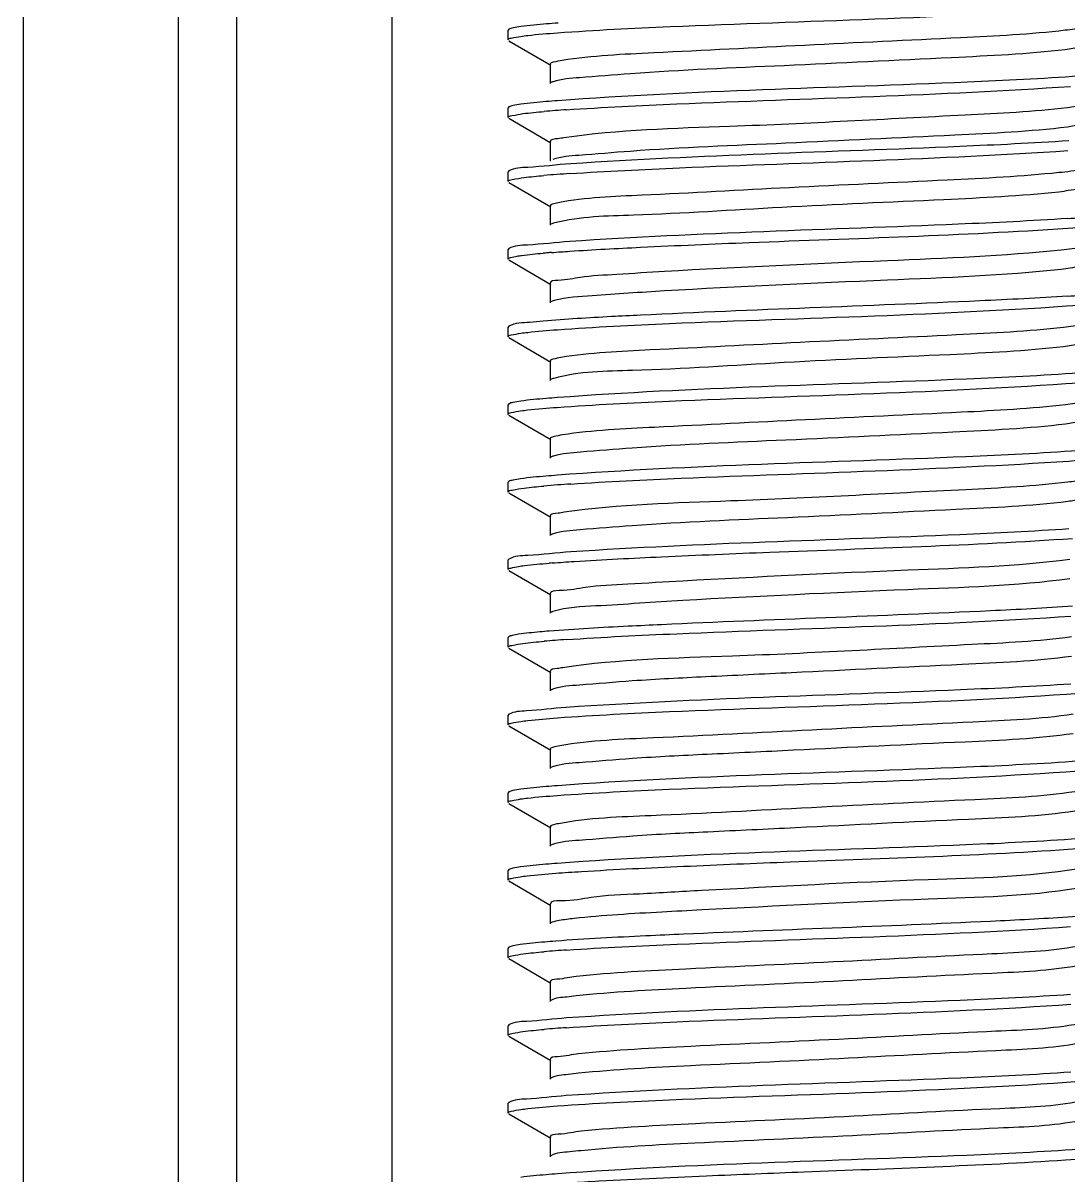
# Model space of a CAD drawing. Extents: x 1031190 to 1725648, y 733081 to 1571294.
# Drawn here: x 1139799.1 to 1140120, y 1214162.3 to 1214515.9 of the extents above; entities that cross this region are included whole.
import ezdxf

# ---------------------------------------------------------------- set-up
doc = ezdxf.new("R2010")
doc.units = 0
doc.header["$LTSCALE"] = 1000
doc.header["$MEASUREMENT"] = 0

msp = doc.modelspace()

# ---------------------------------------------------------------- linework, layer by layer
at = {"linetype": 'Continuous'}
for p, q in [((1139799.13, 1215988.29), (1139799.13, 1211247.26)), ((1139846.75, 1215988.29), (1139846.75, 1211247.26)), ((1139864.61, 1215988.29), (1139864.61, 1211247.26)), ((1139912.24, 1215988.29), (1139912.24, 1211247.26)), ((1139948.18, 1214514), (1139947.96, 1214513.74)), ((1139947.96, 1214510.76), (1139947.96, 1214513.74)), ((1139947.96, 1214510.76), (1139947.96, 1214513.74)), ((1139948.18, 1214510.5), (1139961.11, 1214503.02)), ((1139960.85, 1214503.32), (1139960.85, 1214497.36)), ((1139948.18, 1214490.18), (1139947.96, 1214489.92)), ((1139947.96, 1214486.95), (1139947.96, 1214489.92)), ((1139947.96, 1214486.95), (1139947.96, 1214489.92)), ((1139948.18, 1214486.69), (1139961.11, 1214479.2)), ((1139960.85, 1214479.51), (1139960.85, 1214473.55)), ((1139948.18, 1214470.55), (1139947.96, 1214470.29)), ((1139947.96, 1214467.31), (1139947.96, 1214470.29)), ((1139947.96, 1214467.31), (1139947.96, 1214470.29)), ((1139948.18, 1214467.05), (1139961.11, 1214459.57)), ((1139960.85, 1214459.87), (1139960.85, 1214453.92)), ((1139948.18, 1214446.74), (1139947.96, 1214446.48)), ((1139947.96, 1214443.5), (1139947.96, 1214446.48)), ((1139947.96, 1214443.5), (1139947.96, 1214446.48)), ((1139948.18, 1214443.24), (1139961.11, 1214435.76)), ((1139960.85, 1214436.06), (1139960.85, 1214430.1)), ((1139948.18, 1214422.92), (1139947.96, 1214422.66)), ((1139947.96, 1214419.69), (1139947.96, 1214422.66)), ((1139947.96, 1214419.69), (1139947.96, 1214422.66)), ((1139948.18, 1214419.43), (1139961.11, 1214411.94)), ((1139960.85, 1214412.24), (1139960.85, 1214406.29)), ((1139948.18, 1214399.11), (1139947.96, 1214398.85)), ((1139947.96, 1214395.87), (1139947.96, 1214398.85)), ((1139947.96, 1214395.87), (1139947.96, 1214398.85)), ((1139948.18, 1214395.61), (1139961.11, 1214388.13)), ((1139960.85, 1214388.43), (1139960.85, 1214382.48)), ((1139948.18, 1214375.3), (1139947.96, 1214375.04)), ((1139947.96, 1214372.06), (1139947.96, 1214375.04)), ((1139947.96, 1214372.06), (1139947.96, 1214375.04)), ((1139948.18, 1214371.8), (1139961.11, 1214364.32)), ((1139960.85, 1214364.62), (1139960.85, 1214358.67)), ((1139948.18, 1214351.48), (1139947.96, 1214351.22)), ((1139947.96, 1214348.25), (1139947.96, 1214351.22)), ((1139947.96, 1214348.25), (1139947.96, 1214351.22)), ((1139948.18, 1214347.99), (1139961.11, 1214340.5)), ((1139960.85, 1214340.81), (1139960.85, 1214334.85)), ((1139948.18, 1214327.67), (1139947.96, 1214327.41)), ((1139947.96, 1214324.43), (1139947.96, 1214327.41)), ((1139947.96, 1214324.43), (1139947.96, 1214327.41)), ((1139948.18, 1214324.17), (1139961.11, 1214316.69)), ((1139960.85, 1214316.99), (1139960.85, 1214311.04)), ((1139948.18, 1214303.86), (1139947.96, 1214303.6)), ((1139947.96, 1214300.62), (1139947.96, 1214303.6)), ((1139947.96, 1214300.62), (1139947.96, 1214303.6)), ((1139948.18, 1214300.36), (1139961.11, 1214292.88)), ((1139960.85, 1214293.18), (1139960.85, 1214287.23)), ((1139961.59, 1214287.73), (1139961.11, 1214287.53)), ((1139948.18, 1214280.05), (1139947.96, 1214279.79)), ((1139947.96, 1214276.81), (1139947.96, 1214279.79)), ((1139947.96, 1214276.81), (1139947.96, 1214279.79)), ((1139948.18, 1214276.55), (1139961.11, 1214269.07)), ((1139960.85, 1214269.37), (1139960.85, 1214263.41)), ((1139961.54, 1214263.91), (1139961.11, 1214263.72)), ((1139948.18, 1214256.23), (1139947.96, 1214255.97)), ((1139947.96, 1214253), (1139947.96, 1214255.97)), ((1139947.96, 1214253), (1139947.96, 1214255.97)), ((1139948.18, 1214252.74), (1139961.11, 1214245.25)), ((1139960.85, 1214245.55), (1139960.85, 1214239.6)), ((1139961.5, 1214240.08), (1139961.11, 1214239.9)), ((1139948.18, 1214232.42), (1139947.96, 1214232.16)), ((1139947.96, 1214229.18), (1139947.96, 1214232.16)), ((1139947.96, 1214229.18), (1139947.96, 1214232.16)), ((1139948.18, 1214228.92), (1139961.11, 1214221.44)), ((1139960.85, 1214221.74), (1139960.85, 1214215.79)), ((1139948.18, 1214208.61), (1139947.96, 1214208.35)), ((1139947.96, 1214205.37), (1139947.96, 1214208.35)), ((1139947.96, 1214205.37), (1139947.96, 1214208.35)), ((1139948.18, 1214205.11), (1139961.11, 1214197.63)), ((1139960.85, 1214197.93), (1139960.85, 1214191.98)), ((1139948.18, 1214184.8), (1139947.96, 1214184.53)), ((1139947.96, 1214181.56), (1139947.96, 1214184.53)), ((1139947.96, 1214181.56), (1139947.96, 1214184.53)), ((1139948.18, 1214181.3), (1139961.11, 1214173.82)), ((1139960.85, 1214174.12), (1139960.85, 1214168.16))]:
    msp.add_line(p, q, dxfattribs=at)
for centre, radius, start, end in [((1139993.21, 1214081.91), 408.32, 93.8398, 94.8043), ((1139994.58, 1214044.94), 425.7, 93.7309, 94.7995), ((1140092.05, 1214878.01), 422.95, 273.7477, 274.8005), ((1139984.02, 1214151.48), 294.92, 94.6427, 94.9248), ((1139988.39, 1214097.86), 348.72, 94.4553, 94.6449), ((1140092.01, 1214854.71), 423.47, 273.7437, 274.8009), ((1139995, 1213944.45), 430.96, 93.6981, 94.7988), ((1139989.26, 1213991.54), 359.83, 94.4275, 94.5797), ((1139993.11, 1213920.68), 407.03, 93.8492, 94.8033), ((1139993.27, 1213823.34), 409.13, 93.8351, 94.8035), ((1139993.11, 1213801.55), 407.09, 93.8488, 94.8033)]:
    msp.add_arc(centre, radius, start, end, dxfattribs=at)
for points, knots in [([(1139963.15, 1214512.93), (1139974.63, 1214513.77), (1140028.03, 1214516.38), (1140081.5, 1214517.42), (1140123.32, 1214520.5)], [0, 0, 0, 0, 0.215407, 1, 1, 1, 1]), ([(1139951.88, 1214514.83), (1139951.07, 1214514.71), (1139949.84, 1214514.5), (1139948.58, 1214514.22), (1139948.19, 1214514)], [0, 0, 0, 0, 0.643741, 1, 1, 1, 1]), ([(1139963.27, 1214515.92), (1139962.1, 1214515.83), (1139958.3, 1214515.53), (1139954.5, 1214515.19), (1139951.88, 1214514.83)], [0, 0, 0, 0, 0.307276, 1, 1, 1, 1]), ([(1140125.31, 1214514.92), (1140125.06, 1214514.78), (1140122.96, 1214514.13), (1140120.79, 1214513.91), (1140118.91, 1214513.69)], [0, 0, 0, 0, 0.131982, 1, 1, 1, 1]), ([(1139947.96, 1214510.76), (1139947.96, 1214511.13), (1139949.86, 1214511.45), (1139950.86, 1214511.71), (1139951.84, 1214511.84)], [0, 0, 0, 0, 0.274415, 1, 1, 1, 1]), ([(1139951.84, 1214511.84), (1139952.55, 1214511.95), (1139956.32, 1214512.41), (1139960.09, 1214512.71), (1139963.15, 1214512.93)], [0, 0, 0, 0, 0.191381, 1, 1, 1, 1]), ([(1140118.91, 1214513.69), (1140108.24, 1214512.44), (1140081.54, 1214511.11), (1140039.44, 1214509.15), (1139998.73, 1214507.01), (1139973.84, 1214505.9), (1139964.55, 1214504.46)], [0, 0, 0, 0, 0.208516, 0.518039, 0.81764, 1, 1, 1, 1]), ([(1140118.91, 1214507.74), (1140107.33, 1214506.38), (1140078.52, 1214505.05), (1140034.08, 1214502.8), (1139995.9, 1214501.31), (1139972.38, 1214499.33), (1139964.34, 1214498.74), (1139961.74, 1214497.92)], [0, 0, 0, 0, 0.222005, 0.548688, 0.848211, 0.948158, 1, 1, 1, 1]), ([(1140125.57, 1214509.27), (1140125.57, 1214508.65), (1140122.2, 1214508.4), (1140120.58, 1214507.93), (1140118.91, 1214507.74)], [0, 0, 0, 0, 0.268827, 1, 1, 1, 1]), ([(1139964.55, 1214504.46), (1139963.62, 1214504.31), (1139962.63, 1214504.07), (1139960.85, 1214503.68), (1139960.85, 1214503.32)], [0, 0, 0, 0, 0.721013, 1, 1, 1, 1]), ([(1139961.74, 1214497.92), (1139961.62, 1214497.88), (1139961.4, 1214497.81), (1139961.2, 1214497.72), (1139961.11, 1214497.67)], [0, 0, 0, 0, 0.563231, 1, 1, 1, 1]), ([(1140123.32, 1214499.66), (1140111.85, 1214498.82), (1140058.46, 1214496.22), (1140004.98, 1214495.17), (1139963.15, 1214492.09)], [0, 0, 0, 0, 0.215206, 1, 1, 1, 1]), ([(1139965.87, 1214489.31), (1139977.15, 1214490.08), (1140028.7, 1214492.56), (1140080.32, 1214493.75), (1140120.53, 1214496.49)], [0, 0, 0, 0, 0.219091, 1, 1, 1, 1]), ([(1139951.84, 1214491.01), (1139951.04, 1214490.9), (1139949.82, 1214490.68), (1139948.57, 1214490.41), (1139948.19, 1214490.18)], [0, 0, 0, 0, 0.643277, 1, 1, 1, 1]), ([(1139963.15, 1214492.09), (1139961.99, 1214492.01), (1139958.21, 1214491.71), (1139954.43, 1214491.37), (1139951.84, 1214491.01)], [0, 0, 0, 0, 0.307434, 1, 1, 1, 1]), ([(1140119.55, 1214489.95), (1140109.13, 1214488.68), (1140074.56, 1214487.03), (1140023.13, 1214484.1), (1139981.91, 1214483.18), (1139965.06, 1214480.72)], [0, 0, 0, 0, 0.203452, 0.669893, 1, 1, 1, 1]), ([(1140125.31, 1214491.11), (1140125.08, 1214490.98), (1140123.19, 1214490.37), (1140121.24, 1214490.16), (1140119.55, 1214489.95)], [0, 0, 0, 0, 0.134844, 1, 1, 1, 1]), ([(1139947.96, 1214486.95), (1139947.96, 1214487.38), (1139950.23, 1214487.66), (1139951.37, 1214487.98), (1139952.52, 1214488.12)], [0, 0, 0, 0, 0.271629, 1, 1, 1, 1]), ([(1140119.55, 1214484), (1140108.08, 1214482.59), (1140079.22, 1214481.29), (1140034.58, 1214478.99), (1139996.02, 1214477.53), (1139972.31, 1214475.49), (1139964.23, 1214474.93), (1139961.66, 1214474.08)], [0, 0, 0, 0, 0.219023, 0.546829, 0.848448, 0.948708, 1, 1, 1, 1]), ([(1140125.57, 1214485.46), (1140125.57, 1214484.9), (1140122.54, 1214484.61), (1140121.06, 1214484.18), (1140119.55, 1214484)], [0, 0, 0, 0, 0.270217, 1, 1, 1, 1]), ([(1139965.06, 1214480.72), (1139964.45, 1214480.63), (1139963.26, 1214480.29), (1139960.85, 1214480.35), (1139960.85, 1214479.51)], [0, 0, 0, 0, 0.421526, 1, 1, 1, 1]), ([(1140120.02, 1214479.8), (1140108.87, 1214479.05), (1140057.93, 1214476.6), (1140006.93, 1214475.36), (1139967.19, 1214472.74)], [0, 0, 0, 0, 0.219007, 1, 1, 1, 1]), ([(1139966.88, 1214469.74), (1139978.1, 1214470.49), (1140029.04, 1214472.93), (1140080.04, 1214474.15), (1140119.7, 1214476.8)], [0, 0, 0, 0, 0.220571, 1, 1, 1, 1]), ([(1139967.19, 1214472.74), (1139962.79, 1214472.45), (1139956.62, 1214471.59), (1139949.89, 1214471.53), (1139948.19, 1214470.55)], [0, 0, 0, 0, 0.691503, 1, 1, 1, 1]), ([(1139947.96, 1214467.31), (1139947.96, 1214467.77), (1139950.38, 1214468.04), (1139951.59, 1214468.37), (1139952.81, 1214468.53)], [0, 0, 0, 0, 0.270691, 1, 1, 1, 1]), ([(1140116.94, 1214470.03), (1140105.56, 1214468.85), (1140077.98, 1214467.44), (1140035.31, 1214465.57), (1139995.57, 1214463.27), (1139971.75, 1214462.41), (1139963.29, 1214460.8)], [0, 0, 0, 0, 0.222949, 0.537937, 0.832059, 1, 1, 1, 1]), ([(1140125.31, 1214471.48), (1140125, 1214471.3), (1140122.23, 1214470.53), (1140119.41, 1214470.28), (1140116.94, 1214470.03)], [0, 0, 0, 0, 0.124926, 1, 1, 1, 1]), ([(1140125.57, 1214465.82), (1140125.57, 1214465.04), (1140121.14, 1214464.94), (1140119.1, 1214464.3), (1140116.94, 1214464.07)], [0, 0, 0, 0, 0.265953, 1, 1, 1, 1]), ([(1140116.94, 1214464.07), (1140105.21, 1214462.86), (1140076.85, 1214461.42), (1140033.26, 1214459.63), (1139993.63, 1214456.96), (1139970.11, 1214456.57), (1139962.27, 1214454.62)], [0, 0, 0, 0, 0.22824, 0.54962, 0.84357, 1, 1, 1, 1]), ([(1139963.29, 1214460.8), (1139962.67, 1214460.68), (1139961.97, 1214460.52), (1139960.85, 1214460.13), (1139960.85, 1214459.87)], [0, 0, 0, 0, 0.710384, 1, 1, 1, 1]), ([(1139962.27, 1214454.62), (1139962.04, 1214454.56), (1139961.64, 1214454.45), (1139961.26, 1214454.3), (1139961.11, 1214454.22)], [0, 0, 0, 0, 0.588567, 1, 1, 1, 1]), ([(1140119.7, 1214455.96), (1140108.5, 1214455.21), (1140057.56, 1214452.77), (1140006.57, 1214451.54), (1139966.88, 1214448.91)], [0, 0, 0, 0, 0.220044, 1, 1, 1, 1]), ([(1140119.66, 1214452.98), (1140123.96, 1214453.27), (1140129.99, 1214454.1), (1140136.56, 1214454.18), (1140138.23, 1214455.14)], [0, 0, 0, 0, 0.69109, 1, 1, 1, 1]), ([(1139988.59, 1214447.14), (1139999.71, 1214447.68), (1140043.4, 1214449.57), (1140087.13, 1214450.81), (1140119.66, 1214452.98)], [0, 0, 0, 0, 0.25454, 1, 1, 1, 1]), ([(1139966.88, 1214448.91), (1139962.55, 1214448.62), (1139956.49, 1214447.78), (1139949.87, 1214447.7), (1139948.19, 1214446.74)], [0, 0, 0, 0, 0.691213, 1, 1, 1, 1]), ([(1139961.3, 1214445.53), (1139963.17, 1214445.67), (1139972.26, 1214446.32), (1139981.36, 1214446.79), (1139988.59, 1214447.14)], [0, 0, 0, 0, 0.205696, 1, 1, 1, 1]), ([(1140125.31, 1214447.66), (1140125.03, 1214447.5), (1140122.5, 1214446.77), (1140119.92, 1214446.53), (1140117.67, 1214446.29)], [0, 0, 0, 0, 0.127252, 1, 1, 1, 1]), ([(1139947.96, 1214443.5), (1139947.96, 1214443.77), (1139949.25, 1214444.12), (1139950, 1214444.29), (1139950.69, 1214444.41)], [0, 0, 0, 0, 0.28203, 1, 1, 1, 1]), ([(1139950.69, 1214444.41), (1139951.19, 1214444.49), (1139953.85, 1214444.88), (1139956.53, 1214445.13), (1139958.7, 1214445.32)], [0, 0, 0, 0, 0.190713, 1, 1, 1, 1]), ([(1140117.67, 1214446.29), (1140099.95, 1214444.38), (1140059.31, 1214442.89), (1140018.75, 1214440.97), (1139995.98, 1214439.7)], [0, 0, 0, 0, 0.438605, 1, 1, 1, 1]), ([(1140117.67, 1214440.34), (1140099.95, 1214438.43), (1140059.31, 1214436.94), (1140018.75, 1214435.02), (1139995.98, 1214433.74)], [0, 0, 0, 0, 0.438605, 1, 1, 1, 1]), ([(1140125.57, 1214442.01), (1140125.57, 1214441.29), (1140121.53, 1214441.13), (1140119.64, 1214440.55), (1140117.67, 1214440.34)], [0, 0, 0, 0, 0.266804, 1, 1, 1, 1]), ([(1139995.98, 1214439.7), (1139991.09, 1214439.42), (1139982.72, 1214438.81), (1139970.98, 1214438.27), (1139965.59, 1214436.95), (1139960.86, 1214436.9), (1139960.85, 1214436.06)], [0, 0, 0, 0, 0.415, 0.730895, 0.928614, 1, 1, 1, 1]), ([(1139995.98, 1214433.74), (1139988.57, 1214433.33), (1139977.31, 1214432.43), (1139965.89, 1214431.77), (1139962.11, 1214430.77)], [0, 0, 0, 0, 0.654734, 1, 1, 1, 1]), ([(1139962.11, 1214430.77), (1139961.91, 1214430.71), (1139961.57, 1214430.61), (1139961.24, 1214430.48), (1139961.11, 1214430.41)], [0, 0, 0, 0, 0.581773, 1, 1, 1, 1]), ([(1139963.07, 1214421.85), (1139974.52, 1214422.69), (1140027.89, 1214425.3), (1140081.33, 1214426.35), (1140123.16, 1214429.41)], [0, 0, 0, 0, 0.214998, 1, 1, 1, 1]), ([(1140119.66, 1214432.15), (1140110.67, 1214431.55), (1140066.99, 1214429.37), (1140023.28, 1214427.99), (1139988.59, 1214426.3)], [0, 0, 0, 0, 0.205964, 1, 1, 1, 1]), ([(1139988.59, 1214426.3), (1139985.6, 1214426.16), (1139975.64, 1214425.65), (1139965.67, 1214425.08), (1139958.7, 1214424.48)], [0, 0, 0, 0, 0.299335, 1, 1, 1, 1]), ([(1139958.7, 1214424.48), (1139957.35, 1214424.36), (1139953.88, 1214423.89), (1139950.08, 1214424.02), (1139948.18, 1214422.92)], [0, 0, 0, 0, 0.38307, 1, 1, 1, 1]), ([(1140118.36, 1214422.55), (1140107.47, 1214421.33), (1140080.5, 1214419.97), (1140038.22, 1214418.03), (1139997.78, 1214415.86), (1139973.21, 1214414.81), (1139964.15, 1214413.32)], [0, 0, 0, 0, 0.212745, 0.523869, 0.821865, 1, 1, 1, 1]), ([(1140125.31, 1214423.85), (1140125.05, 1214423.7), (1140122.76, 1214423.01), (1140120.4, 1214422.78), (1140118.36, 1214422.55)], [0, 0, 0, 0, 0.129757, 1, 1, 1, 1]), ([(1139947.96, 1214419.69), (1139947.96, 1214420.06), (1139949.85, 1214420.37), (1139950.84, 1214420.63), (1139951.81, 1214420.77)], [0, 0, 0, 0, 0.27455, 1, 1, 1, 1]), ([(1139951.81, 1214420.77), (1139952.52, 1214420.87), (1139956.27, 1214421.33), (1139960.03, 1214421.63), (1139963.07, 1214421.85)], [0, 0, 0, 0, 0.19129, 1, 1, 1, 1]), ([(1140118.36, 1214416.6), (1140106.77, 1214415.3), (1140078.19, 1214413.87), (1140034, 1214412.09), (1139993.73, 1214409.18), (1139969.75, 1214409.09), (1139961.98, 1214406.92)], [0, 0, 0, 0, 0.223258, 0.547569, 0.845448, 1, 1, 1, 1]), ([(1140125.57, 1214418.2), (1140125.57, 1214417.53), (1140121.9, 1214417.32), (1140120.16, 1214416.8), (1140118.36, 1214416.6)], [0, 0, 0, 0, 0.26783, 1, 1, 1, 1]), ([(1139964.15, 1214413.32), (1139963.32, 1214413.19), (1139962.42, 1214412.97), (1139960.85, 1214412.58), (1139960.85, 1214412.24)], [0, 0, 0, 0, 0.718436, 1, 1, 1, 1]), ([(1140123.16, 1214408.58), (1140111.67, 1214407.74), (1140058.3, 1214405.14), (1140004.85, 1214404.09), (1139963.07, 1214401.01)], [0, 0, 0, 0, 0.215728, 1, 1, 1, 1]), ([(1139961.98, 1214406.92), (1139961.8, 1214406.87), (1139961.51, 1214406.78), (1139961.22, 1214406.66), (1139961.11, 1214406.59)], [0, 0, 0, 0, 0.575828, 1, 1, 1, 1]), ([(1139963.01, 1214398.03), (1139974.44, 1214398.88), (1140027.77, 1214401.48), (1140081.18, 1214402.54), (1140122.99, 1214405.59)], [0, 0, 0, 0, 0.214643, 1, 1, 1, 1]), ([(1139963.07, 1214401.01), (1139961.91, 1214400.93), (1139958.15, 1214400.63), (1139954.39, 1214400.3), (1139951.81, 1214399.93)], [0, 0, 0, 0, 0.307533, 1, 1, 1, 1]), ([(1139951.81, 1214399.93), (1139951.02, 1214399.82), (1139949.81, 1214399.61), (1139948.57, 1214399.33), (1139948.19, 1214399.11)], [0, 0, 0, 0, 0.642977, 1, 1, 1, 1]), ([(1139951.79, 1214396.95), (1139952.5, 1214397.05), (1139956.23, 1214397.51), (1139959.98, 1214397.81), (1139963.01, 1214398.03)], [0, 0, 0, 0, 0.191275, 1, 1, 1, 1]), ([(1140119.02, 1214398.82), (1140108.39, 1214397.56), (1140081.75, 1214396.23), (1140039.68, 1214394.27), (1139998.92, 1214392.14), (1139973.97, 1214391.02), (1139964.63, 1214389.59)], [0, 0, 0, 0, 0.207666, 0.516866, 0.81679, 1, 1, 1, 1]), ([(1140125.31, 1214400.04), (1140125.07, 1214399.89), (1140123, 1214399.25), (1140120.87, 1214399.03), (1140119.02, 1214398.82)], [0, 0, 0, 0, 0.132446, 1, 1, 1, 1]), ([(1139947.96, 1214395.87), (1139947.96, 1214396.24), (1139949.84, 1214396.56), (1139950.83, 1214396.82), (1139951.79, 1214396.95)], [0, 0, 0, 0, 0.274625, 1, 1, 1, 1]), ([(1140125.57, 1214394.38), (1140125.57, 1214393.78), (1140122.26, 1214393.52), (1140120.66, 1214393.06), (1140119.02, 1214392.86)], [0, 0, 0, 0, 0.269044, 1, 1, 1, 1]), ([(1140119.02, 1214392.86), (1140107.53, 1214391.51), (1140078.86, 1214390.18), (1140034.55, 1214387.94), (1139996.38, 1214386.43), (1139972.69, 1214384.49), (1139964.55, 1214383.86), (1139961.87, 1214383.07)], [0, 0, 0, 0, 0.220439, 0.545965, 0.845865, 0.946757, 1, 1, 1, 1]), ([(1139964.63, 1214389.59), (1139963.68, 1214389.44), (1139962.67, 1214389.19), (1139960.85, 1214388.8), (1139960.85, 1214388.43)], [0, 0, 0, 0, 0.721489, 1, 1, 1, 1]), ([(1140122.99, 1214384.75), (1140111.48, 1214383.91), (1140058.15, 1214381.32), (1140004.74, 1214380.27), (1139963.01, 1214377.2)], [0, 0, 0, 0, 0.216242, 1, 1, 1, 1]), ([(1140120.03, 1214381.57), (1140124.24, 1214381.85), (1140130.15, 1214382.67), (1140136.59, 1214382.76), (1140138.23, 1214383.71)], [0, 0, 0, 0, 0.69073, 1, 1, 1, 1]), ([(1139961.87, 1214383.07), (1139961.72, 1214383.03), (1139961.46, 1214382.95), (1139961.21, 1214382.84), (1139961.11, 1214382.78)], [0, 0, 0, 0, 0.570334, 1, 1, 1, 1]), ([(1139967.2, 1214374.51), (1139978.48, 1214375.26), (1140029.42, 1214377.69), (1140080.42, 1214378.9), (1140120.03, 1214381.57)], [0, 0, 0, 0, 0.221629, 1, 1, 1, 1]), ([(1139963.01, 1214377.2), (1139961.86, 1214377.11), (1139958.11, 1214376.82), (1139954.37, 1214376.48), (1139951.79, 1214376.12)], [0, 0, 0, 0, 0.307553, 1, 1, 1, 1]), ([(1140125.31, 1214376.22), (1140125.08, 1214376.09), (1140123.23, 1214375.49), (1140121.31, 1214375.28), (1140119.65, 1214375.08)], [0, 0, 0, 0, 0.135346, 1, 1, 1, 1]), ([(1139947.96, 1214372.06), (1139947.96, 1214372.52), (1139950.41, 1214372.79), (1139951.63, 1214373.13), (1139952.86, 1214373.28)], [0, 0, 0, 0, 0.270507, 1, 1, 1, 1]), ([(1139951.79, 1214376.12), (1139951.01, 1214376), (1139949.8, 1214375.79), (1139948.57, 1214375.52), (1139948.19, 1214375.3)], [0, 0, 0, 0, 0.642812, 1, 1, 1, 1]), ([(1140119.65, 1214375.08), (1140109.28, 1214373.8), (1140074.76, 1214372.15), (1140023.33, 1214369.23), (1139982.06, 1214368.29), (1139965.15, 1214365.85)], [0, 0, 0, 0, 0.202603, 0.668804, 1, 1, 1, 1]), ([(1140119.65, 1214369.13), (1140108.27, 1214367.72), (1140079.56, 1214366.42), (1140035.04, 1214364.14), (1139996.49, 1214362.64), (1139972.62, 1214360.65), (1139964.43, 1214360.05), (1139961.78, 1214359.23)], [0, 0, 0, 0, 0.21746, 0.544109, 0.846107, 0.947311, 1, 1, 1, 1]), ([(1140125.57, 1214370.57), (1140125.57, 1214370.02), (1140122.6, 1214369.72), (1140121.14, 1214369.31), (1140119.65, 1214369.13)], [0, 0, 0, 0, 0.270473, 1, 1, 1, 1]), ([(1139965.15, 1214365.85), (1139964.52, 1214365.76), (1139963.31, 1214365.41), (1139960.85, 1214365.49), (1139960.85, 1214364.62)], [0, 0, 0, 0, 0.421733, 1, 1, 1, 1]), ([(1139961.78, 1214359.23), (1139961.65, 1214359.2), (1139961.42, 1214359.12), (1139961.2, 1214359.02), (1139961.11, 1214358.97)], [0, 0, 0, 0, 0.565364, 1, 1, 1, 1]), ([(1140120.03, 1214360.73), (1140108.89, 1214359.98), (1140057.94, 1214357.53), (1140006.94, 1214356.3), (1139967.2, 1214353.68)], [0, 0, 0, 0, 0.218973, 1, 1, 1, 1]), ([(1139995.04, 1214352.19), (1140006.1, 1214352.7), (1140048.14, 1214354.49), (1140090.22, 1214355.69), (1140121.16, 1214357.83)], [0, 0, 0, 0, 0.263095, 1, 1, 1, 1]), ([(1139967.2, 1214353.68), (1139962.79, 1214353.38), (1139956.63, 1214352.53), (1139949.89, 1214352.47), (1139948.19, 1214351.48)], [0, 0, 0, 0, 0.691512, 1, 1, 1, 1]), ([(1139961.48, 1214350.29), (1139963.73, 1214350.47), (1139974.91, 1214351.23), (1139986.1, 1214351.78), (1139995.04, 1214352.19)], [0, 0, 0, 0, 0.201424, 1, 1, 1, 1]), ([(1139947.96, 1214348.25), (1139947.96, 1214348.56), (1139949.5, 1214348.9), (1139950.36, 1214349.11), (1139951.16, 1214349.23)], [0, 0, 0, 0, 0.278252, 1, 1, 1, 1]), ([(1139951.16, 1214349.23), (1139951.75, 1214349.33), (1139954.87, 1214349.74), (1139958, 1214350.01), (1139960.53, 1214350.22)], [0, 0, 0, 0, 0.191021, 1, 1, 1, 1]), ([(1140120.25, 1214351.34), (1140103.82, 1214349.2), (1140064.12, 1214347.98), (1140024.58, 1214345.98), (1140001.55, 1214344.75)], [0, 0, 0, 0, 0.418207, 1, 1, 1, 1]), ([(1140001.55, 1214344.75), (1139995.93, 1214344.45), (1139986.29, 1214343.76), (1139972.67, 1214343.25), (1139966.45, 1214341.69), (1139960.85, 1214341.79), (1139960.85, 1214340.81)], [0, 0, 0, 0, 0.411949, 0.728681, 0.928197, 1, 1, 1, 1]), ([(1140120.25, 1214345.39), (1140103.82, 1214343.25), (1140064.12, 1214342.03), (1140024.58, 1214340.02), (1140001.55, 1214338.8)], [0, 0, 0, 0, 0.418207, 1, 1, 1, 1]), ([(1140001.55, 1214338.8), (1139992.65, 1214338.32), (1139979.47, 1214337.14), (1139965.92, 1214336.75), (1139961.7, 1214335.4)], [0, 0, 0, 0, 0.668187, 1, 1, 1, 1]), ([(1139961.7, 1214335.4), (1139961.59, 1214335.36), (1139961.39, 1214335.29), (1139961.19, 1214335.2), (1139961.11, 1214335.15)], [0, 0, 0, 0, 0.560801, 1, 1, 1, 1]), ([(1139965.78, 1214326.79), (1139977.07, 1214327.56), (1140028.68, 1214330.05), (1140080.36, 1214331.24), (1140120.62, 1214333.98)], [0, 0, 0, 0, 0.218971, 1, 1, 1, 1]), ([(1140121.16, 1214337), (1140112.75, 1214336.42), (1140070.72, 1214334.27), (1140028.66, 1214332.91), (1139995.04, 1214331.35)], [0, 0, 0, 0, 0.200271, 1, 1, 1, 1]), ([(1139995.04, 1214331.35), (1139991.62, 1214331.2), (1139980.11, 1214330.64), (1139968.6, 1214330.03), (1139960.53, 1214329.38)], [0, 0, 0, 0, 0.296988, 1, 1, 1, 1]), ([(1139951.16, 1214328.4), (1139950.52, 1214328.3), (1139949.52, 1214328.11), (1139948.51, 1214327.86), (1139948.18, 1214327.67)], [0, 0, 0, 0, 0.635229, 1, 1, 1, 1]), ([(1139960.53, 1214329.38), (1139959.57, 1214329.3), (1139956.44, 1214329.04), (1139953.31, 1214328.73), (1139951.16, 1214328.4)], [0, 0, 0, 0, 0.308017, 1, 1, 1, 1]), ([(1140120.82, 1214327.61), (1140110.68, 1214326.21), (1140075.9, 1214324.65), (1140023.98, 1214321.55), (1139981.95, 1214320.76), (1139964.78, 1214318.17)], [0, 0, 0, 0, 0.196527, 0.666696, 1, 1, 1, 1]), ([(1139947.96, 1214324.43), (1139947.96, 1214324.87), (1139950.23, 1214325.15), (1139951.38, 1214325.46), (1139952.52, 1214325.61)], [0, 0, 0, 0, 0.271637, 1, 1, 1, 1]), ([(1140120.82, 1214321.65), (1140109.7, 1214320.12), (1140080.98, 1214318.9), (1140043.56, 1214317.01), (1140009.84, 1214315.41), (1139988.11, 1214314.36), (1139972.54, 1214312.99), (1139964.26, 1214312.44), (1139961.64, 1214311.57)], [0, 0, 0, 0, 0.211039, 0.539644, 0.704709, 0.845991, 0.948071, 1, 1, 1, 1]), ([(1139964.78, 1214318.17), (1139964.2, 1214318.08), (1139963.09, 1214317.76), (1139960.84, 1214317.79), (1139960.85, 1214316.99)], [0, 0, 0, 0, 0.420596, 1, 1, 1, 1]), ([(1140120.62, 1214313.15), (1140109.33, 1214312.38), (1140057.72, 1214309.89), (1140006.04, 1214308.7), (1139965.78, 1214305.96)], [0, 0, 0, 0, 0.219019, 1, 1, 1, 1]), ([(1139961.64, 1214311.57), (1139961.54, 1214311.53), (1139961.36, 1214311.47), (1139961.18, 1214311.38), (1139961.11, 1214311.34)], [0, 0, 0, 0, 0.556813, 1, 1, 1, 1]), ([(1139963.07, 1214302.79), (1139974.52, 1214303.63), (1140027.89, 1214306.23), (1140081.34, 1214307.29), (1140123.17, 1214310.35)], [0, 0, 0, 0, 0.215007, 1, 1, 1, 1]), ([(1139965.78, 1214305.96), (1139961.71, 1214305.68), (1139956, 1214304.89), (1139949.77, 1214304.77), (1139948.19, 1214303.86)], [0, 0, 0, 0, 0.690145, 1, 1, 1, 1]), ([(1139951.81, 1214301.7), (1139952.52, 1214301.8), (1139956.27, 1214302.26), (1139960.03, 1214302.56), (1139963.07, 1214302.79)], [0, 0, 0, 0, 0.19129, 1, 1, 1, 1]), ([(1140121.36, 1214303.87), (1140111.16, 1214302.38), (1140084.33, 1214301.2), (1140041.38, 1214299.09), (1139999.18, 1214296.82), (1139973.29, 1214295.84), (1139963.84, 1214294.2)], [0, 0, 0, 0, 0.195916, 0.50941, 0.817674, 1, 1, 1, 1]), ([(1139947.96, 1214300.62), (1139947.96, 1214300.99), (1139949.85, 1214301.31), (1139950.84, 1214301.57), (1139951.81, 1214301.7)], [0, 0, 0, 0, 0.274548, 1, 1, 1, 1]), ([(1140121.36, 1214297.92), (1140110.39, 1214296.32), (1140081.68, 1214295.15), (1140044.21, 1214293.22), (1140010.2, 1214291.62), (1139988.23, 1214290.56), (1139972.54, 1214289.16), (1139964.19, 1214288.63), (1139961.59, 1214287.73)], [0, 0, 0, 0, 0.207622, 0.537088, 0.703334, 0.845682, 0.948308, 1, 1, 1, 1]), ([(1139963.84, 1214294.2), (1139963.08, 1214294.07), (1139962.26, 1214293.88), (1139960.85, 1214293.48), (1139960.85, 1214293.18)], [0, 0, 0, 0, 0.716188, 1, 1, 1, 1]), ([(1140123.17, 1214289.51), (1140111.67, 1214288.67), (1140058.3, 1214286.07), (1140004.86, 1214285.03), (1139963.07, 1214281.95)], [0, 0, 0, 0, 0.215715, 1, 1, 1, 1]), ([(1139963.01, 1214278.97), (1139974.44, 1214279.81), (1140027.77, 1214282.41), (1140081.18, 1214283.48), (1140123, 1214286.53)], [0, 0, 0, 0, 0.214657, 1, 1, 1, 1]), ([(1139951.81, 1214280.87), (1139951.02, 1214280.76), (1139949.81, 1214280.54), (1139948.57, 1214280.27), (1139948.19, 1214280.05)], [0, 0, 0, 0, 0.642982, 1, 1, 1, 1]), ([(1139963.07, 1214281.95), (1139961.91, 1214281.86), (1139958.15, 1214281.57), (1139954.39, 1214281.23), (1139951.81, 1214280.87)], [0, 0, 0, 0, 0.307532, 1, 1, 1, 1]), ([(1139947.96, 1214276.81), (1139947.96, 1214277.18), (1139949.84, 1214277.5), (1139950.83, 1214277.75), (1139951.79, 1214277.89)], [0, 0, 0, 0, 0.274622, 1, 1, 1, 1]), ([(1139951.79, 1214277.89), (1139952.51, 1214277.99), (1139956.23, 1214278.45), (1139959.98, 1214278.75), (1139963.01, 1214278.97)], [0, 0, 0, 0, 0.191276, 1, 1, 1, 1]), ([(1140121.87, 1214280.13), (1140111.73, 1214278.56), (1140084.7, 1214277.44), (1140041.36, 1214275.29), (1139998.81, 1214272.92), (1139972.75, 1214272.06), (1139963.4, 1214270.31)], [0, 0, 0, 0, 0.193768, 0.50974, 0.82028, 1, 1, 1, 1]), ([(1140121.87, 1214274.18), (1140111.07, 1214272.5), (1140082.38, 1214271.42), (1140044.87, 1214269.44), (1140010.57, 1214267.82), (1139988.37, 1214266.77), (1139972.55, 1214265.33), (1139964.14, 1214264.83), (1139961.54, 1214263.91)], [0, 0, 0, 0, 0.20408, 0.534343, 0.70178, 0.845233, 0.948467, 1, 1, 1, 1]), ([(1139963.4, 1214270.31), (1139962.75, 1214270.19), (1139962.03, 1214270.03), (1139960.85, 1214269.63), (1139960.85, 1214269.37)], [0, 0, 0, 0, 0.712168, 1, 1, 1, 1]), ([(1140123, 1214265.69), (1140111.49, 1214264.85), (1140058.15, 1214262.25), (1140004.74, 1214261.21), (1139963.01, 1214258.13)], [0, 0, 0, 0, 0.216223, 1, 1, 1, 1]), ([(1140001.79, 1214257.24), (1140012.71, 1214257.73), (1140052.97, 1214259.42), (1140093.28, 1214260.57), (1140122.58, 1214262.68)], [0, 0, 0, 0, 0.271117, 1, 1, 1, 1]), ([(1139951.79, 1214257.05), (1139951.01, 1214256.94), (1139949.8, 1214256.73), (1139948.57, 1214256.45), (1139948.19, 1214256.23)], [0, 0, 0, 0, 0.642818, 1, 1, 1, 1]), ([(1139963.01, 1214258.13), (1139961.86, 1214258.05), (1139958.11, 1214257.75), (1139954.37, 1214257.42), (1139951.79, 1214257.05)], [0, 0, 0, 0, 0.307553, 1, 1, 1, 1]), ([(1139962.56, 1214255.12), (1139965.18, 1214255.32), (1139978.25, 1214256.18), (1139991.33, 1214256.78), (1140001.79, 1214257.24)], [0, 0, 0, 0, 0.200445, 1, 1, 1, 1]), ([(1140122.34, 1214256.4), (1140107.33, 1214253.9), (1140068.78, 1214253.18), (1140030.52, 1214250.99), (1140007.4, 1214249.8)], [0, 0, 0, 0, 0.396629, 1, 1, 1, 1]), ([(1139947.96, 1214253), (1139947.96, 1214253.36), (1139949.78, 1214253.68), (1139950.75, 1214253.93), (1139951.68, 1214254.06)], [0, 0, 0, 0, 0.275146, 1, 1, 1, 1]), ([(1139951.68, 1214254.06), (1139952.37, 1214254.16), (1139955.99, 1214254.61), (1139959.62, 1214254.9), (1139962.56, 1214255.12)], [0, 0, 0, 0, 0.191295, 1, 1, 1, 1]), ([(1140007.4, 1214249.8), (1140001.03, 1214249.48), (1139990.05, 1214248.71), (1139974.46, 1214248.24), (1139967.38, 1214246.41), (1139960.84, 1214246.68), (1139960.85, 1214245.55)], [0, 0, 0, 0, 0.408517, 0.726153, 0.927696, 1, 1, 1, 1]), ([(1140122.34, 1214250.44), (1140107.33, 1214247.95), (1140068.78, 1214247.23), (1140030.52, 1214245.03), (1140007.4, 1214243.85)], [0, 0, 0, 0, 0.396629, 1, 1, 1, 1]), ([(1140007.4, 1214243.85), (1140003.3, 1214243.64), (1139990.22, 1214242.92), (1139977.13, 1214242.21), (1139968.18, 1214241.21)], [0, 0, 0, 0, 0.312724, 1, 1, 1, 1]), ([(1140122.58, 1214241.85), (1140114.74, 1214241.28), (1140074.48, 1214239.17), (1140034.2, 1214237.84), (1140001.79, 1214236.41)], [0, 0, 0, 0, 0.195012, 1, 1, 1, 1]), ([(1139968.18, 1214241.21), (1139967.4, 1214241.13), (1139965.17, 1214240.83), (1139962.89, 1214240.59), (1139961.5, 1214240.08)], [0, 0, 0, 0, 0.345772, 1, 1, 1, 1]), ([(1139965.91, 1214231.55), (1139977.19, 1214232.32), (1140028.74, 1214234.8), (1140080.35, 1214235.99), (1140120.54, 1214238.73)], [0, 0, 0, 0, 0.219188, 1, 1, 1, 1]), ([(1140001.79, 1214236.41), (1139997.94, 1214236.24), (1139984.86, 1214235.64), (1139971.78, 1214234.98), (1139962.56, 1214234.29)], [0, 0, 0, 0, 0.294264, 1, 1, 1, 1]), ([(1139951.68, 1214233.22), (1139950.92, 1214233.11), (1139949.75, 1214232.91), (1139948.56, 1214232.64), (1139948.19, 1214232.42)], [0, 0, 0, 0, 0.641633, 1, 1, 1, 1]), ([(1139962.56, 1214234.29), (1139961.44, 1214234.2), (1139957.81, 1214233.91), (1139954.18, 1214233.58), (1139951.68, 1214233.22)], [0, 0, 0, 0, 0.307541, 1, 1, 1, 1]), ([(1140122.79, 1214232.66), (1140114.07, 1214231.11), (1140089.95, 1214230.15), (1140049.9, 1214227.91), (1140007.39, 1214226.01), (1139980.05, 1214224.62), (1139968.87, 1214223.43)], [0, 0, 0, 0, 0.172177, 0.467909, 0.781292, 1, 1, 1, 1]), ([(1139947.96, 1214229.18), (1139947.96, 1214229.62), (1139950.24, 1214229.9), (1139951.39, 1214230.22), (1139952.55, 1214230.36)], [0, 0, 0, 0, 0.271545, 1, 1, 1, 1]), ([(1140122.79, 1214226.71), (1140114.07, 1214225.15), (1140089.95, 1214224.2), (1140049.9, 1214221.96), (1140007.39, 1214220.06), (1139980.05, 1214218.67), (1139968.87, 1214217.48)], [0, 0, 0, 0, 0.172177, 0.467909, 0.781292, 1, 1, 1, 1]), ([(1139968.87, 1214223.43), (1139966.87, 1214223.21), (1139964.96, 1214222.62), (1139960.84, 1214222.48), (1139960.85, 1214221.74)], [0, 0, 0, 0, 0.73335, 1, 1, 1, 1]), ([(1139968.87, 1214217.48), (1139967.9, 1214217.37), (1139965.33, 1214216.99), (1139962.54, 1214216.92), (1139961.11, 1214216.09)], [0, 0, 0, 0, 0.372967, 1, 1, 1, 1]), ([(1140120.54, 1214217.89), (1140109.26, 1214217.12), (1140057.72, 1214214.64), (1140006.11, 1214213.45), (1139965.91, 1214210.71)], [0, 0, 0, 0, 0.219095, 1, 1, 1, 1]), ([(1139965.79, 1214207.73), (1139977.07, 1214208.5), (1140028.69, 1214210.99), (1140080.36, 1214212.17), (1140120.62, 1214214.92)], [0, 0, 0, 0, 0.218979, 1, 1, 1, 1]), ([(1139965.91, 1214210.71), (1139961.81, 1214210.43), (1139956.05, 1214209.64), (1139949.79, 1214209.53), (1139948.19, 1214208.61)], [0, 0, 0, 0, 0.690277, 1, 1, 1, 1]), ([(1139947.96, 1214205.37), (1139947.96, 1214205.8), (1139950.23, 1214206.09), (1139951.38, 1214206.4), (1139952.52, 1214206.55)], [0, 0, 0, 0, 0.271633, 1, 1, 1, 1]), ([(1140123.2, 1214208.92), (1140114.78, 1214207.3), (1140091.04, 1214206.45), (1140051.36, 1214204.14), (1140008.66, 1214202.28), (1139981.02, 1214200.86), (1139969.6, 1214199.69)], [0, 0, 0, 0, 0.167069, 0.460858, 0.776177, 1, 1, 1, 1]), ([(1140123.2, 1214202.97), (1140114.78, 1214201.35), (1140091.04, 1214200.5), (1140051.36, 1214198.19), (1140008.66, 1214196.32), (1139981.02, 1214194.91), (1139969.6, 1214193.74)], [0, 0, 0, 0, 0.167069, 0.460858, 0.776177, 1, 1, 1, 1]), ([(1139969.6, 1214199.69), (1139967.42, 1214199.47), (1139965.35, 1214198.81), (1139960.85, 1214198.73), (1139960.85, 1214197.93)], [0, 0, 0, 0, 0.734177, 1, 1, 1, 1]), ([(1139969.6, 1214193.74), (1139968.53, 1214193.63), (1139965.72, 1214193.22), (1139962.66, 1214193.18), (1139961.11, 1214192.28)], [0, 0, 0, 0, 0.374915, 1, 1, 1, 1]), ([(1140120.62, 1214194.08), (1140109.33, 1214193.31), (1140057.72, 1214190.83), (1140006.04, 1214189.64), (1139965.79, 1214186.89)], [0, 0, 0, 0, 0.219017, 1, 1, 1, 1]), ([(1139963.07, 1214183.72), (1139974.53, 1214184.57), (1140027.9, 1214187.17), (1140081.34, 1214188.23), (1140123.17, 1214191.29)], [0, 0, 0, 0, 0.215017, 1, 1, 1, 1]), ([(1139965.79, 1214186.89), (1139961.71, 1214186.61), (1139956, 1214185.82), (1139949.78, 1214185.71), (1139948.19, 1214184.8)], [0, 0, 0, 0, 0.690149, 1, 1, 1, 1]), ([(1140123.58, 1214185.19), (1140115.47, 1214183.48), (1140092.11, 1214182.76), (1140052.81, 1214180.36), (1140009.94, 1214178.54), (1139982.02, 1214177.11), (1139970.36, 1214175.96)], [0, 0, 0, 0, 0.161939, 0.453776, 0.771039, 1, 1, 1, 1]), ([(1139947.96, 1214181.56), (1139947.96, 1214181.93), (1139949.85, 1214182.25), (1139950.84, 1214182.5), (1139951.81, 1214182.64)], [0, 0, 0, 0, 0.274546, 1, 1, 1, 1]), ([(1139951.81, 1214182.64), (1139952.52, 1214182.74), (1139956.27, 1214183.2), (1139960.03, 1214183.5), (1139963.07, 1214183.72)], [0, 0, 0, 0, 0.19129, 1, 1, 1, 1]), ([(1140123.38, 1214179.19), (1140115.16, 1214177.54), (1140091.74, 1214176.75), (1140052.43, 1214174.41), (1140009.73, 1214172.57), (1139981.95, 1214171.15), (1139970.36, 1214170)], [0, 0, 0, 0, 0.164046, 0.455922, 0.77202, 1, 1, 1, 1]), ([(1139970.36, 1214175.96), (1139967.99, 1214175.72), (1139965.76, 1214174.99), (1139960.85, 1214174.98), (1139960.85, 1214174.12)], [0, 0, 0, 0, 0.734857, 1, 1, 1, 1]), ([(1139970.36, 1214170), (1139969.19, 1214169.89), (1139966.13, 1214169.45), (1139962.79, 1214169.45), (1139961.11, 1214168.46)], [0, 0, 0, 0, 0.376685, 1, 1, 1, 1]), ([(1140123.17, 1214170.45), (1140111.68, 1214169.61), (1140058.31, 1214167.01), (1140004.86, 1214165.96), (1139963.07, 1214162.89)], [0, 0, 0, 0, 0.215701, 1, 1, 1, 1]), ([(1140118.92, 1214167.18), (1140123.4, 1214167.47), (1140129.66, 1214168.34), (1140136.5, 1214168.4), (1140138.23, 1214169.39)], [0, 0, 0, 0, 0.691739, 1, 1, 1, 1]), ([(1140008.82, 1214162.3), (1140018.78, 1214162.72), (1140055.48, 1214164.23), (1140092.21, 1214165.43), (1140118.92, 1214167.18)], [0, 0, 0, 0, 0.271359, 1, 1, 1, 1]), ([(1139963.07, 1214162.89), (1139961.91, 1214162.8), (1139958.15, 1214162.51), (1139954.39, 1214162.17), (1139951.81, 1214161.8)], [0, 0, 0, 0, 0.307532, 1, 1, 1, 1]), ([(1139964.68, 1214160.03), (1139967.65, 1214160.23), (1139982.36, 1214161.15), (1139997.08, 1214161.8), (1140008.82, 1214162.3)], [0, 0, 0, 0, 0.202501, 1, 1, 1, 1])]:
    msp.add_open_spline(points, degree=3, knots=knots, dxfattribs=at)
for points in [[(1139952.52, 1214488.12), (1139954.68, 1214488.41), (1139956.85, 1214488.61), (1139959.01, 1214488.79)], [(1139952.81, 1214468.53), (1139954.85, 1214468.78), (1139956.91, 1214468.98), (1139958.96, 1214469.15)], [(1139952.86, 1214373.28), (1139954.88, 1214373.54), (1139956.91, 1214373.73), (1139958.94, 1214373.9)], [(1139952.52, 1214325.61), (1139954.68, 1214325.89), (1139956.85, 1214326.1), (1139959.02, 1214326.28)], [(1139952.55, 1214230.36), (1139954.7, 1214230.64), (1139956.85, 1214230.84), (1139959.01, 1214231.03)], [(1139952.52, 1214206.55), (1139954.68, 1214206.83), (1139956.85, 1214207.03), (1139959.02, 1214207.22)]]:
    msp.add_open_spline(points, degree=3, dxfattribs=at)

doc.saveas('drawing.dxf')
